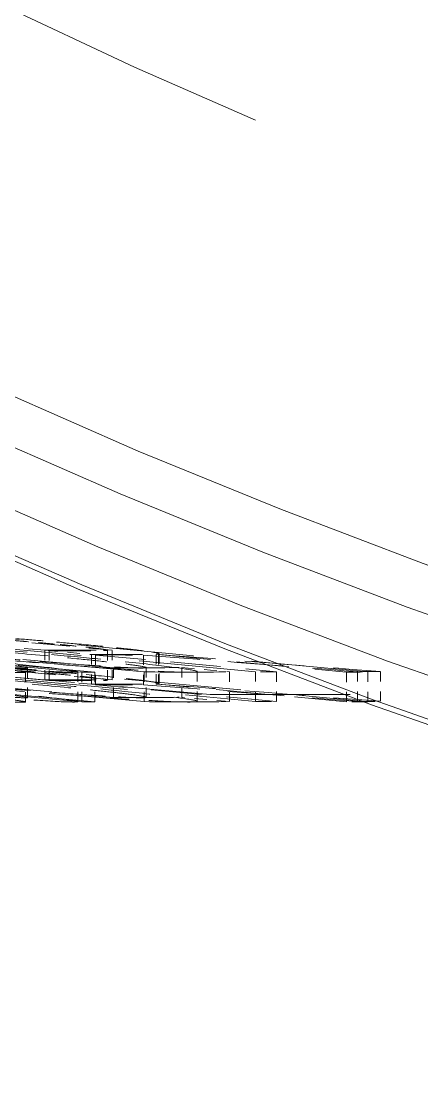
# Model space of a CAD drawing. Header units: millimetres. Extents: x 36 to 2484, y 36 to 1746.
# Drawn here: x 1457.85 to 1461.9, y 1202.08 to 1212.94 of the extents above; entities that cross this region are included whole.
import ezdxf

# ---------------------------------------------------------------- set-up
doc = ezdxf.new("R2010")
doc.units = ezdxf.units.MM
doc.header["$LTSCALE"] = 6
doc.linetypes.add('HIDDEN', pattern=[9.525, 6.35, -3.175])
doc.layers.add('가는파선_A3', color=7, linetype='HIDDEN', lineweight=13, true_color=0x008000)

msp = doc.modelspace()

# ---------------------------------------------------------------- linework, layer by layer
at = {"layer": '가는파선_A3', "ltscale": 0.031018}
for p, q in [((1459.093, 1206.355), (1454.763, 1206.748)), ((1460.22, 1206.357), (1455.984, 1206.751)), ((1461.36, 1206.354), (1457.13, 1206.748)), ((1454.763, 1206.447), (1459.093, 1206.054)), ((1455.984, 1206.45), (1460.22, 1206.056)), ((1457.13, 1206.447), (1461.36, 1206.053))]:
    msp.add_line(p, q, dxfattribs=at)
at = {"layer": '가는파선_A3', "ltscale": 0.027561}
for p, q in [((1458.462, 1206.353), (1454.549, 1206.703)), ((1454.681, 1206.703), (1458.594, 1206.353)), ((1454.549, 1206.402), (1458.462, 1206.052)), ((1458.594, 1206.052), (1454.681, 1206.402))]:
    msp.add_line(p, q, dxfattribs=at)
at = {"layer": '가는파선_A3', "ltscale": 0.010637}
for p, q in [((1456.669, 1206.706), (1458.131, 1206.57)), ((1458.131, 1206.269), (1456.669, 1206.405))]:
    msp.add_line(p, q, dxfattribs=at)
at = {"layer": '가는파선_A3', "ltscale": 0.010091}
for p, q in [((1457.384, 1206.703), (1458.769, 1206.574)), ((1458.769, 1206.273), (1457.384, 1206.402))]:
    msp.add_line(p, q, dxfattribs=at)
at = {"layer": '가는파선_A3', "ltscale": 0.011001}
for p, q in [((1457.24, 1206.538), (1458.785, 1206.397)), ((1458.785, 1206.096), (1457.24, 1206.237))]:
    msp.add_line(p, q, dxfattribs=at)
at = {"layer": '가는파선_A3', "ltscale": 0.003358}
for p, q in [((1458.09, 1206.575), (1458.56, 1206.531)), ((1459.476, 1206.399), (1459.957, 1206.355)), ((1458.56, 1206.23), (1458.09, 1206.274)), ((1459.957, 1206.054), (1459.476, 1206.098))]:
    msp.add_line(p, q, dxfattribs=at)
at = {"layer": '가는파선_A3', "ltscale": 0.001975}
for p, q in [((1458.09, 1206.274), (1458.09, 1206.575)), ((1458.131, 1206.269), (1458.131, 1206.57)), ((1458.56, 1206.23), (1458.56, 1206.531)), ((1458.601, 1206.225), (1458.601, 1206.526)), ((1458.724, 1206.272), (1458.724, 1206.573)), ((1458.769, 1206.273), (1458.769, 1206.574)), ((1459.086, 1206.225), (1459.086, 1206.526)), ((1459.217, 1206.232), (1459.217, 1206.533)), ((1459.239, 1206.23), (1459.239, 1206.531)), ((1459.246, 1206.238), (1459.246, 1206.539)), ((1457.914, 1206.096), (1457.914, 1206.397)), ((1458.785, 1206.096), (1458.785, 1206.397)), ((1459.116, 1206.098), (1459.116, 1206.399)), ((1459.476, 1206.098), (1459.476, 1206.399)), ((1457.892, 1206.05), (1457.892, 1206.351)), ((1458.423, 1206.053), (1458.423, 1206.354)), ((1458.462, 1206.052), (1458.462, 1206.353)), ((1458.594, 1206.052), (1458.594, 1206.353)), ((1459.093, 1206.054), (1459.093, 1206.355)), ((1459.632, 1206.057), (1459.632, 1206.358)), ((1459.957, 1206.054), (1459.957, 1206.355)), ((1460.22, 1206.056), (1460.22, 1206.357)), ((1460.434, 1206.055), (1460.434, 1206.356)), ((1461.143, 1206.052), (1461.143, 1206.353)), ((1461.255, 1206.056), (1461.255, 1206.357)), ((1461.36, 1206.053), (1461.36, 1206.354)), ((1461.488, 1206.057), (1461.488, 1206.359))]:
    msp.add_line(p, q, dxfattribs=at)
at = {"layer": '가는파선_A3', "ltscale": 0.013366}
for p, q in [((1458.601, 1206.526), (1460.434, 1206.356)), ((1460.434, 1206.055), (1458.601, 1206.225))]:
    msp.add_line(p, q, dxfattribs=at)
at = {"layer": '가는파선_A3', "ltscale": 0.013912}
for p, q in [((1459.239, 1206.531), (1461.143, 1206.353)), ((1461.143, 1206.052), (1459.239, 1206.23))]:
    msp.add_line(p, q, dxfattribs=at)
at = {"layer": '가는파선_A3', "ltscale": 0.024128}
msp.add_line((1459.763, 1206.127), (1456.26, 1206.434), dxfattribs=at)
at = {"layer": '가는파선_A3', "ltscale": 0.342919}
msp.add_line((1559.168, 1206.127), (1459.763, 1206.127), dxfattribs=at)
at = {"layer": '가는파선_A3', "ltscale": 0.340571}
msp.add_circle((1483.763, 1267.127), 65.052, dxfattribs=at)
at = {"layer": '가는파선_A3', "ltscale": 0.340297}
msp.add_circle((1483.763, 1267.127), 65, dxfattribs=at)
at = {"layer": '가는파선_A3', "ltscale": 0.338101}
msp.add_circle((1483.763, 1267.127), 64.581, dxfattribs=at)
at = {"layer": '가는파선_A3', "ltscale": 0.335061}
msp.add_circle((1483.763, 1267.127), 64, dxfattribs=at)
at = {"layer": '가는파선_A3', "ltscale": 0.349222}
msp.add_circle((1483.763, 1267.127), 63.528, dxfattribs=at)
at = {"layer": '가는파선_A3', "ltscale": 0.333491}
msp.add_circle((1483.763, 1267.127), 54.6, dxfattribs=at)
at = {"layer": '가는파선_A3', "ltscale": 0.317507}
msp.add_arc((1483.763, 1267.127), 60, 218.01696, 321.98304, dxfattribs=at)
at = {"layer": '가는파선_A3', "ltscale": 0.013587}
for centre, major_axis, start_param, end_param in [((1458.51, 1939.36), (0, -732.786), 6.281509, 6.28422), ((1458.98, 1933.602), (0, -727.071), 6.281496, 6.284228), ((1458.51, 1939.059), (0, -732.786), 6.281509, 6.28422), ((1458.98, 1933.3), (0, -727.071), 6.281496, 6.284228)]:
    msp.add_ellipse(centre, major_axis=major_axis, ratio=0.341415, start_param=start_param, end_param=end_param, dxfattribs=at)
at = {"layer": '가는파선_A3', "ltscale": 0.01114}
for centre in [(1458.466, 1938.733), (1458.466, 1938.432)]:
    msp.add_ellipse(centre, major_axis=(0, -732.164), ratio=0.337395, start_param=6.281826, end_param=6.284055, dxfattribs=at)
at = {"layer": '가는파선_A3', "ltscale": 0.009803}
for centre in [(1458.937, 1932.98), (1458.937, 1932.679)]:
    msp.add_ellipse(centre, major_axis=(0, -726.454), ratio=0.337395, start_param=6.281816, end_param=6.283794, dxfattribs=at)
at = {"layer": '가는파선_A3', "ltscale": 0.015005}
for centre in [(1712.349, 4494.405), (1712.349, 4494.104)]:
    msp.add_ellipse(centre, major_axis=(0, -3297.779), ratio=0.991873, start_param=6.205681, end_param=6.206346, dxfattribs=at)
at = {"layer": '가는파선_A3', "ltscale": 0.01575}
for centre in [(1685.416, 4190.593), (1685.416, 4190.292)]:
    msp.add_ellipse(centre, major_axis=(0, -2992.8), ratio=0.989669, start_param=6.206741, end_param=6.20751, dxfattribs=at)
at = {"layer": '가는파선_A3', "ltscale": 0.017394}
for centre in [(1459.029, 1916.076), (1459.029, 1915.775)]:
    msp.add_ellipse(centre, major_axis=(0, -709.679), ratio=0.272231, start_param=6.281922, end_param=6.285501, dxfattribs=at)
at = {"layer": '가는파선_A3', "ltscale": 0.021768}
for centre in [(1459.51, 1910.322), (1459.51, 1910.021)]:
    msp.add_ellipse(centre, major_axis=(0, -703.969), ratio=0.272231, start_param=6.28101, end_param=6.285519, dxfattribs=at)
at = {"layer": '가는파선_A3', "ltscale": 0.007116}
for points, knots in [([(1457.396, 1206.721), (1457.526, 1206.712), (1457.664, 1206.702), (1457.81, 1206.691), (1457.907, 1206.683), (1458.005, 1206.675), (1458.101, 1206.667), (1458.206, 1206.657), (1458.31, 1206.648), (1458.41, 1206.639)], [0, 0, 0, 0, 0.0439271, 0.0439271, 0.0439271, 0.0733154, 0.0733154, 0.0733154, 0.1053564, 0.1053564, 0.1053564, 0.1053564]), ([(1458.41, 1206.338), (1458.31, 1206.347), (1458.206, 1206.356), (1458.101, 1206.365), (1458.005, 1206.374), (1457.909, 1206.382), (1457.812, 1206.389), (1457.666, 1206.401), (1457.527, 1206.411), (1457.396, 1206.42)], [-0.1053618, -0.1053618, -0.1053618, -0.1053618, -0.0733071, -0.0733071, -0.0733071, -0.0441266, -0.0441266, -0.0441266, 0, 0, 0, 0]), ([(1457.684, 1206.43), (1457.777, 1206.419), (1457.848, 1206.41), (1457.885, 1206.404), (1457.904, 1206.401), (1457.913, 1206.398), (1457.914, 1206.397), (1457.915, 1206.395), (1457.906, 1206.394), (1457.889, 1206.394)], [0, 0, 0, 0, 0.0522178, 0.0522178, 0.0522178, 0.0784902, 0.0784902, 0.0784902, 0.1052366, 0.1052366, 0.1052366, 0.1052366]), ([(1458.942, 1206.43), (1459.023, 1206.419), (1459.081, 1206.41), (1459.104, 1206.404), (1459.116, 1206.401), (1459.119, 1206.398), (1459.112, 1206.397), (1459.106, 1206.395), (1459.09, 1206.394), (1459.065, 1206.394)], [0, 0, 0, 0, 0.0522178, 0.0522178, 0.0522178, 0.0784902, 0.0784902, 0.0784902, 0.1052366, 0.1052366, 0.1052366, 0.1052366]), ([(1457.889, 1206.093), (1457.922, 1206.093), (1457.923, 1206.096), (1457.888, 1206.102), (1457.852, 1206.108), (1457.78, 1206.118), (1457.684, 1206.129)], [-0.1057738, -0.1057738, -0.1057738, -0.1057738, -0.0539592, -0.0539592, -0.0539592, 0, 0, 0, 0]), ([(1459.065, 1206.093), (1459.113, 1206.093), (1459.127, 1206.096), (1459.106, 1206.102), (1459.085, 1206.108), (1459.026, 1206.118), (1458.942, 1206.129)], [-0.1057738, -0.1057738, -0.1057738, -0.1057738, -0.0539592, -0.0539592, -0.0539592, 0, 0, 0, 0])]:
    msp.add_open_spline(points, degree=3, knots=knots, dxfattribs=at)
at = {"layer": '가는파선_A3', "ltscale": 0.013119}
for points, knots in [([(1457.909, 1206.554), (1457.693, 1206.574), (1457.471, 1206.593), (1457.181, 1206.618), (1457.115, 1206.623), (1456.874, 1206.643), (1456.702, 1206.657), (1456.366, 1206.683), (1456.208, 1206.694), (1456.058, 1206.704)], [0, 0, 0, 0, 0.0674657, 0.0674657, 0.087538, 0.087538, 0.1399937, 0.1399937, 0.1923332, 0.1923332, 0.1923332, 0.1923332]), ([(1456.058, 1206.403), (1456.188, 1206.394), (1456.325, 1206.384), (1456.469, 1206.374), (1456.614, 1206.363), (1456.763, 1206.351), (1456.914, 1206.339), (1457.076, 1206.326), (1457.239, 1206.312), (1457.4, 1206.298), (1457.572, 1206.283), (1457.742, 1206.268), (1457.909, 1206.253)], [-0.1923045, -0.1923045, -0.1923045, -0.1923045, -0.1468953, -0.1468953, -0.1468953, -0.1010914, -0.1010914, -0.1010914, -0.0522115, -0.0522115, -0.0522115, 0, 0, 0, 0])]:
    msp.add_open_spline(points, degree=3, knots=knots, dxfattribs=at)
at = {"layer": '가는파선_A3', "ltscale": 0.004306}
for points, knots in [([(1458.186, 1206.637), (1458.094, 1206.646), (1457.999, 1206.654), (1457.902, 1206.662), (1457.89, 1206.663), (1457.878, 1206.664), (1457.867, 1206.665), (1457.814, 1206.67), (1457.763, 1206.674), (1457.712, 1206.677), (1457.661, 1206.681), (1457.613, 1206.685), (1457.566, 1206.688)], [0, 0, 0, 0, 0.02922333, 0.02922333, 0.02922333, 0.03277205, 0.03277205, 0.03277205, 0.04849669, 0.04849669, 0.04849669, 0.06410086, 0.06410086, 0.06410086, 0.06410086]), ([(1457.566, 1206.387), (1457.611, 1206.384), (1457.658, 1206.38), (1457.707, 1206.377), (1457.757, 1206.373), (1457.807, 1206.369), (1457.858, 1206.365), (1457.937, 1206.358), (1458.016, 1206.352), (1458.093, 1206.345), (1458.124, 1206.342), (1458.155, 1206.339), (1458.186, 1206.336)], [-0.06410299, -0.06410299, -0.06410299, -0.06410299, -0.04896617, -0.04896617, -0.04896617, -0.03369775, -0.03369775, -0.03369775, -0.00975459, -0.00975459, -0.00975459, 0, 0, 0, 0])]:
    msp.add_open_spline(points, degree=3, knots=knots, dxfattribs=at)
at = {"layer": '가는파선_A3', "ltscale": 0.004239}
for points, knots in [([(1458.665, 1206.586), (1458.638, 1206.591), (1458.6, 1206.595), (1458.552, 1206.601), (1458.506, 1206.606), (1458.452, 1206.612), (1458.395, 1206.617), (1458.329, 1206.624), (1458.258, 1206.631), (1458.186, 1206.637)], [0, 0, 0, 0, 0.02021301, 0.02021301, 0.02021301, 0.04000831, 0.04000831, 0.04000831, 0.06303332, 0.06303332, 0.06303332, 0.06303332]), ([(1458.186, 1206.336), (1458.258, 1206.33), (1458.329, 1206.323), (1458.395, 1206.316), (1458.452, 1206.31), (1458.506, 1206.305), (1458.552, 1206.3), (1458.599, 1206.294), (1458.638, 1206.289), (1458.665, 1206.285)], [-0.06303386, -0.06303386, -0.06303386, -0.06303386, -0.03997971, -0.03997971, -0.03997971, -0.02025398, -0.02025398, -0.02025398, 0, 0, 0, 0])]:
    msp.add_open_spline(points, degree=3, knots=knots, dxfattribs=at)
at = {"layer": '가는파선_A3', "ltscale": 0.007117}
for points, knots in [([(1458.41, 1206.639), (1458.541, 1206.627), (1458.667, 1206.614), (1458.781, 1206.603), (1458.809, 1206.6), (1458.836, 1206.597), (1458.862, 1206.594), (1458.931, 1206.587), (1458.993, 1206.58), (1459.047, 1206.573), (1459.1, 1206.567), (1459.144, 1206.561), (1459.18, 1206.555)], [0, 0, 0, 0, 0.0418033, 0.0418033, 0.0418033, 0.0519351, 0.0519351, 0.0519351, 0.0785532, 0.0785532, 0.0785532, 0.1049723, 0.1049723, 0.1049723, 0.1049723]), ([(1459.18, 1206.254), (1459.147, 1206.259), (1459.106, 1206.265), (1459.057, 1206.271), (1459.007, 1206.277), (1458.95, 1206.283), (1458.887, 1206.29), (1458.748, 1206.305), (1458.583, 1206.322), (1458.41, 1206.338)], [-0.1049722, -0.1049722, -0.1049722, -0.1049722, -0.0802318, -0.0802318, -0.0802318, -0.0552524, -0.0552524, -0.0552524, 0, 0, 0, 0])]:
    msp.add_open_spline(points, degree=3, knots=knots, dxfattribs=at)
at = {"layer": '가는파선_A3', "ltscale": 0.01312}
for points, knots in [([(1458.11, 1206.401), (1457.966, 1206.417), (1457.782, 1206.437), (1457.562, 1206.458), (1457.415, 1206.473), (1457.256, 1206.488), (1457.09, 1206.503), (1456.911, 1206.52), (1456.724, 1206.537), (1456.535, 1206.554)], [0, 0, 0, 0, 0.0810425, 0.0810425, 0.0810425, 0.1349021, 0.1349021, 0.1349021, 0.1930317, 0.1930317, 0.1930317, 0.1930317]), ([(1456.78, 1206.554), (1456.995, 1206.534), (1457.217, 1206.515), (1457.441, 1206.495), (1457.508, 1206.49), (1457.574, 1206.484), (1457.641, 1206.478), (1457.815, 1206.464), (1457.987, 1206.45), (1458.155, 1206.436), (1458.322, 1206.423), (1458.481, 1206.411), (1458.631, 1206.4)], [0, 0, 0, 0, 0.0675075, 0.0675075, 0.0675075, 0.0876129, 0.0876129, 0.0876129, 0.140055, 0.140055, 0.140055, 0.1923576, 0.1923576, 0.1923576, 0.1923576]), ([(1459.4, 1206.401), (1459.274, 1206.417), (1459.106, 1206.437), (1458.899, 1206.458), (1458.761, 1206.473), (1458.61, 1206.488), (1458.45, 1206.503), (1458.277, 1206.52), (1458.095, 1206.537), (1457.909, 1206.554)], [0, 0, 0, 0, 0.0810425, 0.0810425, 0.0810425, 0.1349021, 0.1349021, 0.1349021, 0.1930317, 0.1930317, 0.1930317, 0.1930317]), ([(1456.535, 1206.253), (1456.724, 1206.236), (1456.911, 1206.219), (1457.09, 1206.202), (1457.254, 1206.187), (1457.41, 1206.172), (1457.555, 1206.158), (1457.779, 1206.136), (1457.964, 1206.116), (1458.11, 1206.099)], [-0.1930548, -0.1930548, -0.1930548, -0.1930548, -0.1349261, -0.1349261, -0.1349261, -0.0818799, -0.0818799, -0.0818799, 0, 0, 0, 0]), ([(1458.631, 1206.099), (1458.501, 1206.109), (1458.364, 1206.119), (1458.074, 1206.141), (1457.926, 1206.153), (1457.612, 1206.18), (1457.45, 1206.193), (1457.117, 1206.222), (1456.946, 1206.238), (1456.78, 1206.253)], [-0.1923301, -0.1923301, -0.1923301, -0.1923301, -0.1469125, -0.1469125, -0.1011005, -0.1011005, -0.0521749, -0.0521749, 0, 0, 0, 0]), ([(1457.909, 1206.253), (1458.095, 1206.236), (1458.277, 1206.219), (1458.45, 1206.202), (1458.607, 1206.187), (1458.756, 1206.172), (1458.893, 1206.158), (1459.103, 1206.136), (1459.272, 1206.116), (1459.4, 1206.099)], [-0.1930548, -0.1930548, -0.1930548, -0.1930548, -0.1349261, -0.1349261, -0.1349261, -0.0818799, -0.0818799, -0.0818799, 0, 0, 0, 0])]:
    msp.add_open_spline(points, degree=3, knots=knots, dxfattribs=at)
at = {"layer": '가는파선_A3', "ltscale": 0.010361}
for points, knots in [([(1458.43, 1206.43), (1458.289, 1206.44), (1458.136, 1206.451), (1457.974, 1206.465), (1457.817, 1206.477), (1457.656, 1206.491), (1457.498, 1206.505), (1457.359, 1206.517), (1457.219, 1206.529), (1457.082, 1206.541), (1457.041, 1206.545), (1457, 1206.549), (1456.96, 1206.552)], [0, 0, 0, 0, 0.0492531, 0.0492531, 0.0492531, 0.097175, 0.097175, 0.097175, 0.1393162, 0.1393162, 0.1393162, 0.1519966, 0.1519966, 0.1519966, 0.1519966]), ([(1457.729, 1206.552), (1457.965, 1206.531), (1458.203, 1206.509), (1458.413, 1206.488), (1458.525, 1206.477), (1458.631, 1206.466), (1458.723, 1206.456), (1458.81, 1206.446), (1458.884, 1206.437), (1458.942, 1206.43)], [0, 0, 0, 0, 0.0739968, 0.0739968, 0.0739968, 0.113825, 0.113825, 0.113825, 0.1512807, 0.1512807, 0.1512807, 0.1512807]), ([(1456.96, 1206.251), (1457.118, 1206.237), (1457.281, 1206.222), (1457.445, 1206.208), (1457.464, 1206.206), (1457.482, 1206.205), (1457.5, 1206.203), (1457.657, 1206.19), (1457.816, 1206.176), (1457.971, 1206.164), (1458.133, 1206.15), (1458.288, 1206.139), (1458.43, 1206.128)], [-0.1520021, -0.1520021, -0.1520021, -0.1520021, -0.1025275, -0.1025275, -0.1025275, -0.096939, -0.096939, -0.096939, -0.049642, -0.049642, -0.049642, 0, 0, 0, 0]), ([(1458.942, 1206.129), (1458.891, 1206.135), (1458.827, 1206.143), (1458.753, 1206.151), (1458.674, 1206.16), (1458.584, 1206.169), (1458.488, 1206.179), (1458.281, 1206.2), (1458.041, 1206.223), (1457.8, 1206.245), (1457.776, 1206.247), (1457.752, 1206.249), (1457.729, 1206.251)], [-0.1509505, -0.1509505, -0.1509505, -0.1509505, -0.1178974, -0.1178974, -0.1178974, -0.0827209, -0.0827209, -0.0827209, -0.0074735, -0.0074735, -0.0074735, 0, 0, 0, 0])]:
    msp.add_open_spline(points, degree=3, knots=knots, dxfattribs=at)
at = {"layer": '가는파선_A3', "ltscale": 0.003453}
for points, knots in [([(1458.681, 1206.57), (1458.711, 1206.57), (1458.727, 1206.571), (1458.724, 1206.574), (1458.721, 1206.577), (1458.701, 1206.581), (1458.665, 1206.586)], [0, 0, 0, 0, 0.02629001, 0.02629001, 0.02629001, 0.05211763, 0.05211763, 0.05211763, 0.05211763]), ([(1458.665, 1206.285), (1458.701, 1206.28), (1458.721, 1206.276), (1458.724, 1206.273), (1458.727, 1206.27), (1458.711, 1206.269), (1458.681, 1206.269)], [-0.05211757, -0.05211757, -0.05211757, -0.05211757, -0.02629947, -0.02629947, -0.02629947, 0, 0, 0, 0])]:
    msp.add_open_spline(points, degree=3, knots=knots, dxfattribs=at)
at = {"layer": '가는파선_A3', "ltscale": 0.004092}
for points, knots in [([(1459.18, 1206.555), (1459.218, 1206.549), (1459.238, 1206.545), (1459.25, 1206.537), (1459.239, 1206.535), (1459.217, 1206.533)], [0, 0, 0, 0, 0.02812841, 0.02812841, 0.06084959, 0.06084959, 0.06084959, 0.06084959]), ([(1459.217, 1206.232), (1459.239, 1206.234), (1459.25, 1206.236), (1459.238, 1206.244), (1459.218, 1206.248), (1459.18, 1206.254)], [-0.06084959, -0.06084959, -0.06084959, -0.06084959, -0.02812841, -0.02812841, 0, 0, 0, 0])]:
    msp.add_open_spline(points, degree=3, knots=knots, dxfattribs=at)
at = {"layer": '가는파선_A3', "ltscale": 0.010398}
for points, knots in [([(1457.854, 1206.348), (1457.816, 1206.348), (1457.746, 1206.351), (1457.624, 1206.359), (1457.57, 1206.363), (1457.506, 1206.367), (1457.431, 1206.373), (1457.359, 1206.378), (1457.278, 1206.384), (1457.188, 1206.391)], [0, 0, 0, 0, 0.0814601, 0.0814601, 0.0814601, 0.1176758, 0.1176758, 0.1176758, 0.1521845, 0.1521845, 0.1521845, 0.1521845]), ([(1457.188, 1206.09), (1457.278, 1206.083), (1457.359, 1206.077), (1457.431, 1206.071), (1457.506, 1206.066), (1457.57, 1206.062), (1457.624, 1206.058), (1457.679, 1206.054), (1457.724, 1206.052), (1457.76, 1206.05), (1457.803, 1206.048), (1457.833, 1206.047), (1457.854, 1206.047)], [-0.1521831, -0.1521831, -0.1521831, -0.1521831, -0.1175627, -0.1175627, -0.1175627, -0.0815999, -0.0815999, -0.0815999, -0.0445905, -0.0445905, -0.0445905, 0, 0, 0, 0])]:
    msp.add_open_spline(points, degree=3, knots=knots, dxfattribs=at)
at = {"layer": '가는파선_A3', "ltscale": 0.007095}
for points, knots in [([(1457.889, 1206.394), (1457.855, 1206.394), (1457.792, 1206.397), (1457.696, 1206.403), (1457.596, 1206.409), (1457.466, 1206.419), (1457.32, 1206.43)], [0, 0, 0, 0, 0.051513, 0.051513, 0.051513, 0.1054634, 0.1054634, 0.1054634, 0.1054634]), ([(1459.065, 1206.394), (1459.019, 1206.394), (1458.943, 1206.397), (1458.836, 1206.403), (1458.723, 1206.409), (1458.585, 1206.419), (1458.43, 1206.43)], [0, 0, 0, 0, 0.051513, 0.051513, 0.051513, 0.1054634, 0.1054634, 0.1054634, 0.1054634]), ([(1457.32, 1206.128), (1457.466, 1206.118), (1457.595, 1206.108), (1457.696, 1206.102), (1457.792, 1206.096), (1457.855, 1206.093), (1457.889, 1206.093)], [-0.1054643, -0.1054643, -0.1054643, -0.1054643, -0.0515847, -0.0515847, -0.0515847, 0, 0, 0, 0]), ([(1458.43, 1206.128), (1458.584, 1206.118), (1458.723, 1206.108), (1458.835, 1206.102), (1458.943, 1206.096), (1459.019, 1206.093), (1459.065, 1206.093)], [-0.1054643, -0.1054643, -0.1054643, -0.1054643, -0.0515847, -0.0515847, -0.0515847, 0, 0, 0, 0])]:
    msp.add_open_spline(points, degree=3, knots=knots, dxfattribs=at)
at = {"layer": '가는파선_A3', "ltscale": 0.010597}
for points, knots in [([(1457.564, 1206.4), (1457.763, 1206.385), (1457.934, 1206.373), (1458.226, 1206.355), (1458.325, 1206.351), (1458.379, 1206.351)], [0, 0, 0, 0, 0.0732949, 0.0732949, 0.1568872, 0.1568872, 0.1568872, 0.1568872]), ([(1458.631, 1206.4), (1458.841, 1206.385), (1459.025, 1206.373), (1459.351, 1206.355), (1459.47, 1206.351), (1459.546, 1206.351)], [0, 0, 0, 0, 0.0732949, 0.0732949, 0.1568872, 0.1568872, 0.1568872, 0.1568872]), ([(1458.379, 1206.05), (1458.328, 1206.05), (1458.237, 1206.053), (1458.095, 1206.062), (1457.956, 1206.071), (1457.776, 1206.083), (1457.564, 1206.099)], [-0.1568809, -0.1568809, -0.1568809, -0.1568809, -0.0779538, -0.0779538, -0.0779538, 0, 0, 0, 0]), ([(1459.546, 1206.05), (1459.475, 1206.05), (1459.364, 1206.053), (1459.205, 1206.062), (1459.048, 1206.071), (1458.854, 1206.083), (1458.631, 1206.099)], [-0.1568809, -0.1568809, -0.1568809, -0.1568809, -0.0779538, -0.0779538, -0.0779538, 0, 0, 0, 0])]:
    msp.add_open_spline(points, degree=3, knots=knots, dxfattribs=at)
at = {"layer": '가는파선_A3', "ltscale": 0.009859}
for points, knots in [([(1457.654, 1206.384), (1457.735, 1206.376), (1457.791, 1206.369), (1457.856, 1206.36), (1457.873, 1206.357), (1457.887, 1206.354), (1457.89, 1206.353), (1457.894, 1206.351), (1457.889, 1206.349), (1457.872, 1206.349), (1457.864, 1206.348), (1457.854, 1206.348)], [0, 0, 0, 0, 0.0421072, 0.0421072, 0.0732949, 0.0732949, 0.0882674, 0.0882674, 0.1240486, 0.1240486, 0.1441238, 0.1441238, 0.1441238, 0.1441238]), ([(1457.854, 1206.047), (1457.876, 1206.047), (1457.89, 1206.048), (1457.892, 1206.05), (1457.892, 1206.051), (1457.888, 1206.053), (1457.874, 1206.056), (1457.84, 1206.061), (1457.834, 1206.062), (1457.79, 1206.068), (1457.735, 1206.075), (1457.654, 1206.083)], [-0.1441174, -0.1441174, -0.1441174, -0.1441174, -0.0984945, -0.0984945, -0.0882432, -0.0882432, -0.0494017, -0.0494017, -0.0418144, -0.0418144, 0, 0, 0, 0])]:
    msp.add_open_spline(points, degree=3, knots=knots, dxfattribs=at)
at = {"layer": '가는파선_A3', "ltscale": 0.010618}
for points, knots in [([(1458.379, 1206.351), (1458.43, 1206.351), (1458.439, 1206.355), (1458.393, 1206.363), (1458.347, 1206.372), (1458.25, 1206.384), (1458.11, 1206.401)], [0, 0, 0, 0, 0.078961, 0.078961, 0.078961, 0.1571894, 0.1571894, 0.1571894, 0.1571894]), ([(1459.546, 1206.351), (1459.618, 1206.351), (1459.648, 1206.355), (1459.623, 1206.363), (1459.598, 1206.372), (1459.521, 1206.384), (1459.4, 1206.401)], [0, 0, 0, 0, 0.078961, 0.078961, 0.078961, 0.1571894, 0.1571894, 0.1571894, 0.1571894]), ([(1458.11, 1206.099), (1458.249, 1206.083), (1458.346, 1206.071), (1458.392, 1206.062), (1458.439, 1206.053), (1458.43, 1206.05), (1458.379, 1206.05)], [-0.1571885, -0.1571885, -0.1571885, -0.1571885, -0.0791557, -0.0791557, -0.0791557, 0, 0, 0, 0]), ([(1459.4, 1206.099), (1459.52, 1206.083), (1459.598, 1206.071), (1459.623, 1206.062), (1459.648, 1206.053), (1459.618, 1206.05), (1459.546, 1206.05)], [-0.1571885, -0.1571885, -0.1571885, -0.1571885, -0.0791557, -0.0791557, -0.0791557, 0, 0, 0, 0])]:
    msp.add_open_spline(points, degree=3, knots=knots, dxfattribs=at)
at = {"layer": '가는파선_A3', "ltscale": 0.004274}
for points, weights in [([(1458.594, 1206.353), (1458.528, 1206.353), (1458.462, 1206.353)], [1.00104659389, 1.00105989428, 1.0010465939]), ([(1460.434, 1206.356), (1460.327, 1206.357), (1460.22, 1206.357)], [1.00164602404, 1.00160435596, 1.00153611045]), ([(1461.143, 1206.353), (1461.252, 1206.354), (1461.36, 1206.354)], [1.00173057276, 1.00169878901, 1.00164039765]), ([(1458.462, 1206.052), (1458.528, 1206.052), (1458.594, 1206.052)], [1.00104659389, 1.00105989428, 1.00104659389]), ([(1460.22, 1206.056), (1460.327, 1206.055), (1460.434, 1206.055)], [1.00153611046, 1.00160435596, 1.00164602404]), ([(1461.36, 1206.053), (1461.252, 1206.053), (1461.143, 1206.052)], [1.00164039765, 1.00169878901, 1.00173057276])]:
    msp.add_rational_spline(points, weights, degree=2, dxfattribs=at)
at = {"layer": '가는파선_A3', "ltscale": 0.004659}
for points, weights in [([(1461.488, 1206.359), (1461.371, 1206.358), (1461.255, 1206.357)], [1.00175759674, 1.00185447628, 1.00191989742]), ([(1461.255, 1206.056), (1461.371, 1206.056), (1461.488, 1206.057)], [1.00191989742, 1.00185447628, 1.00175759674])]:
    msp.add_rational_spline(points, weights, degree=2, dxfattribs=at)

doc.saveas('drawing.dxf')
